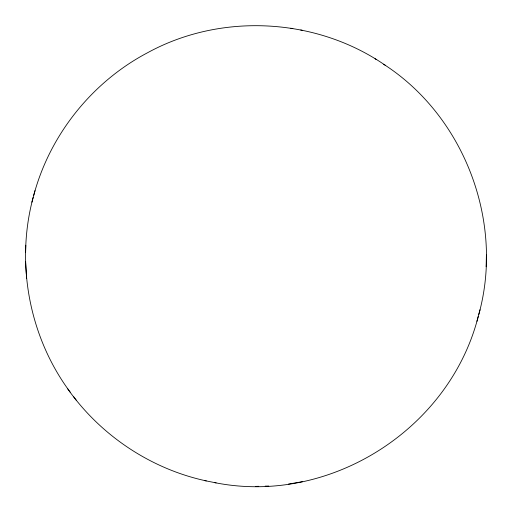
<?xml version="1.0" encoding="UTF-8"?>
<svg xmlns="http://www.w3.org/2000/svg" width="512" height="512" viewBox="0 0 512 512"><rect width="100%" height="100%" fill="white"/><g stroke="black" fill="none" stroke-linecap="round" stroke-linejoin="round"><path stroke-width="0.77" d="M70.144 392.077C29.325 337.19 15.366 263.494 33.158 197.459M25.792 245.229L25.632 252.051M478.778 314.496C504.435 222.074 464.454 116.288 383.718 64.288M486.144 266.733L486.4 255.002M33.722 195.411C49.798 134.861 92.109 81.933 147.533 52.762C221.043 12.467 316.41 17.568 385.306 65.312M214.349 482.56C329.139 505.76 449.389 429.702 478.214 316.55M31.891 202.214L34.995 190.637M476.941 321.318L480.045 309.741M288.397 484.102L302.438 481.677M255.494 486.394L258.758 486.31M265.178 486.131L268.774 486.042M290.867 28.23L292.832 28.602M67.437 388.461C100.102 435.085 150.573 468.934 206.272 480.909M300.742 30.003L302.336 30.304M204.864 480.64L216.128 482.899M375.066 58.752L376.314 59.558M73.626 396.691L76.141 400.058M25.6 261.882L26.611 278.362"/></g></svg>
